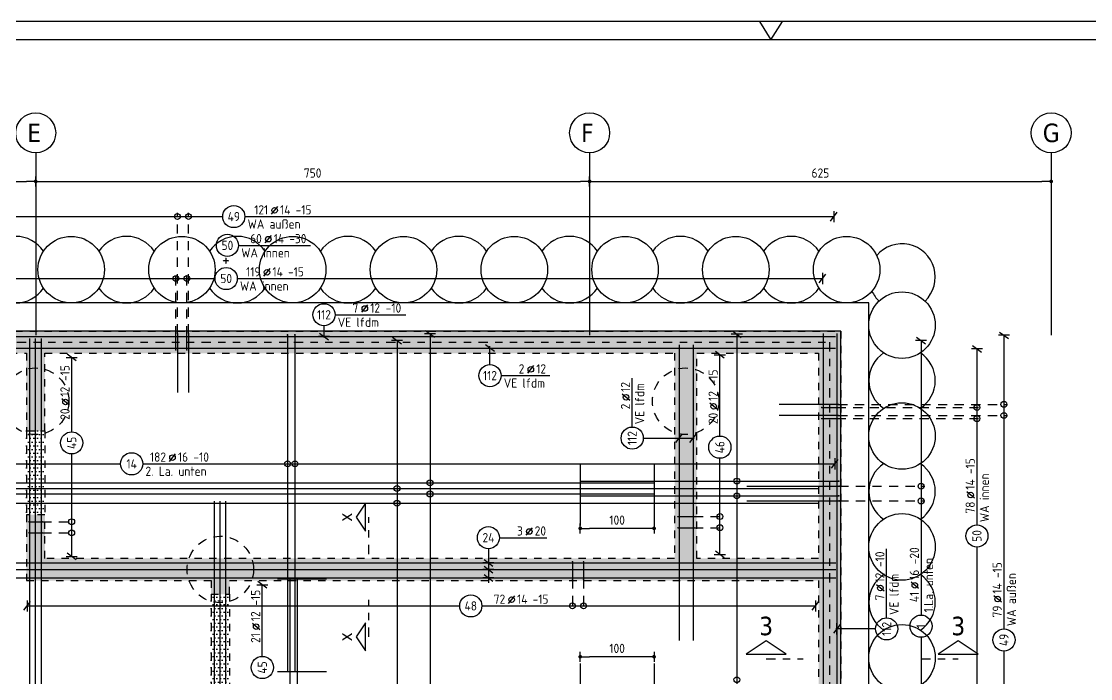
# Model space of a CAD drawing. Extents: x -45 to 98, y -32 to 51.
# Drawn here: x 29.08 to 43.55, y 35.66 to 44.55 of the extents above; entities that cross this region are included whole.
import ezdxf
from ezdxf.enums import TextEntityAlignment as Align

# ---------------------------------------------------------------- set-up
doc = ezdxf.new("R2010")
doc.units = 0
doc.header["$LTSCALE"] = 0.5
for name, pattern in [('AUSGEZOGEN', [1000.01, 1000, 0.01]), ('DASHDOTSMALL', [1.05, 0.5, -0.25, 0.05, -0.25]), ('DIVIDE2', [0.625, 0.25, -0.125, 0, -0.125, 0, -0.125]), ('DOT', [0.175, 0.05, -0.125]), ('STRICHPUNKT2', [0.55, 0.25, -0.125, 0.05, -0.125]), ('VERDECKT', [0.375, 0.25, -0.125])]:
    doc.linetypes.add(name, pattern=pattern)
for name, color, linetype in [('2.UG', 7, 'Continuous'), ('ACHSEN', 7, 'Continuous'), ('AFB', 7, 'Continuous'), ('BETON', 7, 'Continuous'), ('Brüstung 2.UG', 7, 'Continuous'), ('Gründungspfähle', 7, 'Continuous'), ('MASSE', 7, 'Continuous'), ('OBJEKT', 7, 'Continuous'), ('RAHMEN', 7, 'Continuous'), ('RND', 7, 'Continuous'), ('RND-1', 7, 'Continuous'), ('SCHNITTE', 7, 'Continuous'), ('SCHRAFF', 7, 'Continuous'), ('TEXT', 7, 'Continuous')]:
    doc.layers.add(name, color=color, linetype=linetype)
doc.layers.add('NOPLOT', color=7, linetype='Continuous', plot=False)
doc.layers.add('Verbau', color=7, linetype='Continuous', plot=False)
doc.styles.add('helv', font='tahoma.ttf')
doc.styles.add('txt', font='isocp.shx')
doc.dimstyles.new('DOT_I', dxfattribs={"dimscale": 0.5, "dimtxt": 0.25, "dimasz": 0.25, "dimexe": 0.1, "dimexo": 0.3, "dimgap": 0.1, "dimtad": 1, "dimdec": 3, "dimzin": 3, "dimtxsty": 'txt', "dimblk": 'DOT', "dimblk1": 'DOT', "dimblk2": 'DOT', "dimsah": 1, "dimcen": 0.1, "dimse1": 1, "dimse2": 1, "dimazin": 0, "dimtfac": 1, "dimtdec": 4, "dimtix": 1, "dimtmove": 2, "dimatfit": 3, "dimfxl": 0, "dimtvp": 1, "dimtolj": 1, "dimtzin": 0, "dimarcsym": 0})
pattern_1 = [(0, (-77.654074, 499.4113), (0.025, 0.05), [0, -0.05])]

# ---------------------------------------------------------------- blocks, each defined once
blk = doc.blocks.new('DOT')
at = {"layer": 'MASSE', "color": 7, "linetype": 'Continuous'}
for p, q in [((0, 0), (-1, 0)), ((0, 0.54), (0, -0.54))]:
    blk.add_line(p, q, dxfattribs=at)
at = {"layer": 'MASSE', "color": 7, "linetype": 'Continuous', "const_width": 0.2}
blk.add_lwpolyline([(-0.1, 0, 1), (0.1, 0, 1)], format="xyb", close=True, dxfattribs=at)
blk = doc.blocks.new('*D18')
at = {"layer": 'Defpoints', "color": 0, "linetype": 'AUSGEZOGEN', "transparency": 16777216}
for p in [(21.77, 42.386), (29.27, 42.386), (29.27, 42.386)]:
    blk.add_point(p, dxfattribs=at)
at = {"layer": 'MASSE', "color": 0, "linetype": 'AUSGEZOGEN', "lineweight": -2, "transparency": 16777216}
blk.add_line((21.895, 42.386), (29.145, 42.386), dxfattribs=at)
at = {"layer": 'MASSE', "color": 0, "linetype": 'AUSGEZOGEN', "lineweight": -2, "transparency": 16777216, "xscale": 0.125, "yscale": 0.125, "zscale": 0.125, "rotation": 180}
blk.add_blockref('DOT', (21.77, 42.386), dxfattribs=at)
at = {"layer": 'MASSE', "color": 0, "linetype": 'AUSGEZOGEN', "lineweight": -2, "transparency": 16777216, "xscale": 0.125, "yscale": 0.125, "zscale": 0.125}
blk.add_blockref('DOT', (29.27, 42.386), dxfattribs=at)
at = {"layer": 'MASSE', "color": 0, "linetype": 'AUSGEZOGEN', "transparency": 16777216, "insert": (25.52, 42.499), "char_height": 0.125, "attachment_point": 5, "style": 'txt'}
blk.add_mtext('\\A1;750', dxfattribs=at)
blk = doc.blocks.new('*D19')
at = {"layer": 'Defpoints', "color": 0, "linetype": 'AUSGEZOGEN', "transparency": 16777216}
for p in [(29.27, 42.386), (36.77, 42.386), (36.77, 42.386)]:
    blk.add_point(p, dxfattribs=at)
at = {"layer": 'MASSE', "color": 0, "linetype": 'AUSGEZOGEN', "lineweight": -2, "transparency": 16777216}
blk.add_line((29.395, 42.386), (36.645, 42.386), dxfattribs=at)
at = {"layer": 'MASSE', "color": 0, "linetype": 'AUSGEZOGEN', "lineweight": -2, "transparency": 16777216, "xscale": 0.125, "yscale": 0.125, "zscale": 0.125, "rotation": 180}
blk.add_blockref('DOT', (29.27, 42.386), dxfattribs=at)
at = {"layer": 'MASSE', "color": 0, "linetype": 'AUSGEZOGEN', "lineweight": -2, "transparency": 16777216, "xscale": 0.125, "yscale": 0.125, "zscale": 0.125}
blk.add_blockref('DOT', (36.77, 42.386), dxfattribs=at)
at = {"layer": 'MASSE', "color": 0, "linetype": 'AUSGEZOGEN', "transparency": 16777216, "insert": (33.02, 42.499), "char_height": 0.125, "attachment_point": 5, "style": 'txt'}
blk.add_mtext('\\A1;750', dxfattribs=at)
blk = doc.blocks.new('*D20')
at = {"layer": 'Defpoints', "color": 0, "linetype": 'AUSGEZOGEN', "transparency": 16777216}
for p in [(36.77, 42.386), (43.02, 42.386), (43.02, 42.386)]:
    blk.add_point(p, dxfattribs=at)
at = {"layer": 'MASSE', "color": 0, "linetype": 'AUSGEZOGEN', "lineweight": -2, "transparency": 16777216}
blk.add_line((36.895, 42.386), (42.895, 42.386), dxfattribs=at)
at = {"layer": 'MASSE', "color": 0, "linetype": 'AUSGEZOGEN', "lineweight": -2, "transparency": 16777216, "xscale": 0.125, "yscale": 0.125, "zscale": 0.125, "rotation": 180}
blk.add_blockref('DOT', (36.77, 42.386), dxfattribs=at)
at = {"layer": 'MASSE', "color": 0, "linetype": 'AUSGEZOGEN', "lineweight": -2, "transparency": 16777216, "xscale": 0.125, "yscale": 0.125, "zscale": 0.125}
blk.add_blockref('DOT', (43.02, 42.386), dxfattribs=at)
at = {"layer": 'MASSE', "color": 0, "linetype": 'AUSGEZOGEN', "transparency": 16777216, "insert": (39.895, 42.499), "char_height": 0.125, "attachment_point": 5, "style": 'txt'}
blk.add_mtext('\\A1;625', dxfattribs=at)
blk = doc.blocks.new('lei_gre')
at = {"layer": 'RND', "color": 7, "linetype": 'Continuous'}
for p, q in [((-0.09, -0.12), (0.09, 0.12)), ((0, 0.15), (0, -0.15))]:
    blk.add_line(p, q, dxfattribs=at)
blk = doc.blocks.new('RND_LEI')
at = {"layer": 'RND', "color": 7, "linetype": 'Continuous'}
blk.add_line((1.022, 0.066), (1.19, 0.27), dxfattribs=at)
for centre, radius in [((0, 0), 0.3), ((1.106, 0.168), 0.075)]:
    blk.add_circle(centre, radius, dxfattribs=at)
at = {"layer": 'RND', "color": 7, "linetype": 'Continuous', "style": 'txt'}
blk.add_attdef('ANZ', text='', height=0.25, dxfattribs=at).set_placement((0.931, 0.057), align=Align.RIGHT)
for tag, p in [('DUM', (1.253, 0.057)), ('ABSTD', (1.674, 0.057)), ('POSTXT', (0.374, -0.327))]:
    blk.add_attdef(tag, p, '', height=0.25, dxfattribs=at)
blk.add_attdef('POSL', text='', height=0.25, dxfattribs=at).set_placement((0, 0), align=Align.MIDDLE)
blk = doc.blocks.new('*D33')
at = {"layer": 'Defpoints', "color": 0, "linetype": 'AUSGEZOGEN', "transparency": 16777216}
for p in [(36.643, 35.957), (36.643, 35.957), (37.643, 35.957)]:
    blk.add_point(p, dxfattribs=at)
at = {"layer": 'MASSE', "color": 0, "linetype": 'AUSGEZOGEN', "lineweight": -2, "transparency": 16777216}
blk.add_line((37.518, 35.957), (36.768, 35.957), dxfattribs=at)
at = {"layer": 'MASSE', "color": 0, "linetype": 'AUSGEZOGEN', "lineweight": -2, "transparency": 16777216, "xscale": 0.125, "yscale": 0.125, "zscale": 0.125, "rotation": 180}
blk.add_blockref('DOT', (36.643, 35.957), dxfattribs=at)
at = {"layer": 'MASSE', "color": 0, "linetype": 'AUSGEZOGEN', "lineweight": -2, "transparency": 16777216, "xscale": 0.125, "yscale": 0.125, "zscale": 0.125}
blk.add_blockref('DOT', (37.643, 35.957), dxfattribs=at)
at = {"layer": 'MASSE', "color": 0, "linetype": 'AUSGEZOGEN', "transparency": 16777216, "insert": (37.143, 36.07), "char_height": 0.125, "attachment_point": 5, "style": 'txt'}
blk.add_mtext('\\A1;100', dxfattribs=at)
blk = doc.blocks.new('*D34')
at = {"layer": 'Defpoints', "color": 0, "linetype": 'AUSGEZOGEN', "transparency": 16777216}
for p in [(36.643, 37.693), (36.643, 37.693), (37.643, 37.693)]:
    blk.add_point(p, dxfattribs=at)
at = {"layer": 'MASSE', "color": 0, "linetype": 'AUSGEZOGEN', "lineweight": -2, "transparency": 16777216}
blk.add_line((37.518, 37.693), (36.768, 37.693), dxfattribs=at)
at = {"layer": 'MASSE', "color": 0, "linetype": 'AUSGEZOGEN', "lineweight": -2, "transparency": 16777216, "xscale": 0.125, "yscale": 0.125, "zscale": 0.125, "rotation": 180}
blk.add_blockref('DOT', (36.643, 37.693), dxfattribs=at)
at = {"layer": 'MASSE', "color": 0, "linetype": 'AUSGEZOGEN', "lineweight": -2, "transparency": 16777216, "xscale": 0.125, "yscale": 0.125, "zscale": 0.125}
blk.add_blockref('DOT', (37.643, 37.693), dxfattribs=at)
at = {"layer": 'MASSE', "color": 0, "linetype": 'AUSGEZOGEN', "transparency": 16777216, "insert": (37.143, 37.805), "char_height": 0.125, "attachment_point": 5, "style": 'txt'}
blk.add_mtext('\\A1;100', dxfattribs=at)
blk = doc.blocks.new('SCHN-1')
at = {"layer": 'SCHNITTE', "color": 5, "linetype": 'Continuous'}
blk.add_lwpolyline([(0.54, 0.125), (0, 0.485), (-0.54, 0.125)], close=True, dxfattribs=at)
at = {"layer": 'SCHNITTE', "color": 6, "linetype": 'Continuous', "style": 'helv'}
blk.add_attdef('SCHN-1', text='', height=0.5, dxfattribs=at).set_placement((0, 0.635), align=Align.CENTER)
blk = doc.blocks.new('A0-38-5')
at = {"layer": 'RAHMEN'}
blk.add_line((156.9, 89.1), (0, 89.1), dxfattribs=at)
at = {"layer": 'RAHMEN', "color": 7, "linetype": 'Continuous'}
for p, q in [((78.14, 89.1), (78.45, 88.6)), ((78.45, 88.6), (78.76, 89.1))]:
    blk.add_line(p, q, dxfattribs=at)
at = {"layer": 'RAHMEN', "color": 5}
blk.add_line((156.4, 88.6), (2, 88.6), dxfattribs=at)
blk = doc.blocks.new('SCHN-2')
at = {"layer": 'SCHNITTE', "color": 6, "linetype": 'Continuous'}
blk.add_lwpolyline([(0.378, 0.088), (0, 0.34), (-0.378, 0.088)], close=True, dxfattribs=at)
at = {"layer": 'SCHNITTE', "color": 1, "linetype": 'DASHDOTSMALL', "style": 'helv'}
blk.add_attdef('SCHN-2', text='', height=0.35, dxfattribs=at).set_placement((0, 0.45), align=Align.CENTER)

msp = doc.modelspace()

# ---------------------------------------------------------------- hatches: boundary and pattern name
at = {"layer": 'Brüstung 2.UG', "linetype": 'DOT'}
h = msp.add_hatch(dxfattribs=at)
h.set_pattern_fill('DOTS', color=102, scale=0.8, double=1)
h.set_pattern_definition(pattern_1)
h.paths.add_polyline_path([(29.1452, 37.8774), (29.3952, 37.8774), (29.3952, 39.0124), (29.1452, 39.0124)])
h = msp.add_hatch(dxfattribs=at)
h.set_pattern_fill('DOTS', color=102, scale=0.8, double=1)
h.set_pattern_definition(pattern_1)
h.paths.add_polyline_path([(31.8952, 36.8024), (31.6452, 36.8024), (31.6452, 34.7924), (31.8952, 34.7924)])
at = {"layer": 'SCHRAFF', "linetype": 'AUSGEZOGEN'}
h = msp.add_hatch(dxfattribs=at)
h.set_pattern_fill('DOTS', scale=0.05, double=1)
h.set_pattern_definition([(0, (-1.49329, 1.68888), (0.0396875, 0.079375), [0, -0.079375])])
h.paths.add_polyline_path([(8.1452, 36.9874), (8.8102, 36.9874), (8.8102, 37.2874), (7.6802, 37.2874), (7.6802, 38.6474), (15.1502, 38.6474), (15.1502, 37.2874), (14.9502, 37.2874), (14.9502, 36.9874), (17.5702, 36.9874), (17.5702, 33.9874), (17.8202, 33.9874), (17.8202, 36.9874), (24.1202, 36.9874), (24.1202, 33.9974), (24.3702, 33.9974), (24.3702, 36.9874), (26.9202, 36.9874), (26.9202, 38.7074), (26.6702, 38.7074), (26.6702, 37.2874), (22.2902, 37.2874), (22.2902, 40.0624), (26.6702, 40.0624), (26.6702, 39.8424), (26.9202, 39.8424), (26.9202, 40.0624), (29.1452, 40.0624), (29.1452, 39.0124), (29.3952, 39.0124), (29.3952, 40.0624), (37.9202, 40.0624), (37.9202, 37.2874), (29.3952, 37.2874), (29.3952, 37.8774), (29.1452, 37.8774), (29.1452, 36.9874), (31.6452, 36.9874), (31.6452, 36.8024), (31.8952, 36.8024), (31.8952, 36.9874), (39.8702, 36.9874), (39.8702, 28.5624), (31.8952, 28.5624), (31.8952, 33.7124), (31.6452, 33.7124), (31.6452, 28.5624), (29.3952, 28.5624), (29.3952, 29.0124), (29.1452, 29.0124), (29.1452, 25.4783), (29.3952, 25.4783), (29.3952, 28.2624), (36.6452, 28.2624), (36.6452, 25.4783), (36.8952, 25.4783), (36.8952, 28.2624), (39.1452, 28.2624), (39.1452, 25.4783), (39.3952, 25.4783), (39.3952, 28.2624), (42.8702, 28.2624), (42.8702, 25.4783), (43.1702, 25.4783), (43.1702, 28.5624), (40.1702, 28.5624), (40.1702, 40.3624), (21.9902, 40.3624), (21.9902, 37.2874), (15.4502, 37.2874), (15.4502, 38.9474), (7.3802, 38.9474), (7.3802, 36.3474), (4.1702, 36.3474), (4.1702, 25.4783), (4.4702, 25.4783), (4.4702, 28.2624), (7.8952, 28.2624), (7.8952, 25.4783), (8.1452, 25.4783), (8.1452, 29.2374), (7.8952, 29.2374), (7.8952, 28.5624), (4.4702, 28.5624), (4.4702, 36.0474), (7.8952, 36.0474), (7.8952, 34.9724), (8.1452, 34.9724)])
h.paths.add_polyline_path([(38.2202, 37.2874), (38.2202, 40.0624), (39.8702, 40.0624), (39.8702, 37.2874)], flags=16)

# ---------------------------------------------------------------- linework, layer by layer
at = {"layer": '2.UG', "color": 7, "linetype": 'DOT'}
for p, q in [((26.9202, 40.0624), (29.1452, 40.0624)), ((29.1452, 40.0624), (29.1452, 39.0124)), ((29.3952, 39.0124), (29.3952, 40.0624)), ((29.3952, 40.0624), (37.9202, 40.0624)), ((37.9202, 40.0624), (37.9202, 37.2874)), ((29.1452, 39.0124), (29.3952, 39.0124)), ((29.3952, 37.8774), (29.1452, 37.8774)), ((29.1452, 37.8774), (29.1452, 36.9874)), ((29.3952, 37.2874), (29.3952, 37.8774)), ((37.9202, 37.2874), (29.3952, 37.2874)), ((29.1452, 36.9874), (31.6452, 36.9874)), ((31.6452, 36.9874), (31.6452, 36.8024)), ((31.8952, 36.8024), (31.8952, 36.9874)), ((31.8952, 36.9874), (39.8702, 36.9874)), ((39.8702, 36.9874), (39.8702, 28.5624)), ((31.6452, 36.8024), (31.8952, 36.8024))]:
    msp.add_line(p, q, dxfattribs=at)
msp.add_lwpolyline([(7.3802, 36.3474), (7.3802, 36.3474), (7.3802, 38.9474), (15.4502, 38.9474), (15.4502, 37.2874), (21.9902, 37.2874), (21.9902, 40.3624), (40.1702, 40.3624), (40.1702, 28.5624), (43.1702, 28.5624), (43.1702, 25.4783)], dxfattribs=at)
msp.add_lwpolyline([(38.2202, 40.0624), (39.8702, 40.0624), (39.8702, 37.2874), (38.2202, 37.2874)], close=True, dxfattribs=at)
at = {"layer": 'ACHSEN', "color": 140, "linetype": 'AUSGEZOGEN'}
for p, q in [((29.2702, 42.7715), (29.2702, 40.3055)), ((36.7702, 42.7715), (36.7702, 40.3055)), ((43.0202, 42.7715), (43.0202, 40.3055))]:
    msp.add_line(p, q, dxfattribs=at)
at = {"layer": 'ACHSEN', "color": 7, "linetype": 'AUSGEZOGEN'}
for centre in [(29.2702, 43.042), (36.7702, 43.042), (43.0202, 43.042)]:
    msp.add_circle(centre, 0.2705, dxfattribs=at)
at = {"layer": 'AFB', "color": 1, "linetype": 'DIVIDE2'}
for p, q in [((22.1402, 40.2124), (40.0202, 40.2124)), ((40.0202, 40.2124), (40.0202, 28.7124))]:
    msp.add_line(p, q, dxfattribs=at)
at = {"layer": 'BETON', "color": 6, "linetype": 'AUSGEZOGEN'}
for p, q in [((40.1702, 40.3624), (21.9902, 40.3624)), ((40.1702, 28.5624), (40.1702, 40.3624))]:
    msp.add_line(p, q, dxfattribs=at)
at = {"layer": 'Brüstung 2.UG', "color": 102, "linetype": 'DOT'}
for p, q in [((29.1452, 39.0124), (29.1452, 37.8774)), ((29.3952, 39.0124), (29.3952, 37.8774)), ((31.6452, 36.8024), (31.6452, 34.7924)), ((31.8952, 36.8024), (31.8952, 34.7924))]:
    msp.add_line(p, q, dxfattribs=at)
at = {"layer": 'Gründungspfähle', "color": 171, "linetype": 'VERDECKT'}
for centre in [(29.2702, 39.4124), (38.0702, 39.4124), (31.7702, 37.1374)]:
    msp.add_circle(centre, 0.45, dxfattribs=at)
at = {"layer": 'NOPLOT', "color": 191, "linetype": 'AUSGEZOGEN'}
for p, q in [((36.6434, 38.5539), (36.6434, 37.7335)), ((37.6434, 38.5539), (37.6434, 37.7335)), ((32.5437, 37.0094), (33.209, 37.0094)), ((32.5437, 35.7594), (33.209, 35.7594)), ((36.6434, 35.8661), (36.6434, 35.0456)), ((37.6434, 35.8661), (37.6434, 35.0456))]:
    msp.add_line(p, q, dxfattribs=at)
at = {"layer": 'OBJEKT', "color": 7, "linetype": 'AUSGEZOGEN'}
for p, q in [((40.5502, 40.7424), (21.6102, 40.7424)), ((40.5502, 28.5624), (40.5502, 40.7424))]:
    msp.add_line(p, q, dxfattribs=at)
at = {"layer": 'RND', "color": 7, "linetype": 'AUSGEZOGEN'}
for p, q in [((22.0488, 41.9104), (31.8026, 41.9104)), ((32.1026, 41.9104), (40.079, 41.9104)), ((32.0162, 41.5209), (32.9896, 41.5209)), ((22.243, 41.0722), (31.6992, 41.0722)), ((31.9992, 41.0722), (39.9217, 41.0722)), ((33.3231, 40.5823), (34.2811, 40.5823)), ((34.6093, 40.3245), (34.6093, 33.3658)), ((38.7634, 40.3218), (38.7634, 29.7858)), ((42.3799, 40.3041), (42.3799, 36.3344)), ((34.1624, 40.2357), (34.1624, 33.2353)), ((41.2582, 40.2353), (41.2582, 36.5201)), ((42.0141, 40.122), (42.0141, 37.7407)), ((29.7573, 38.9997), (29.7573, 40.0046)), ((38.5336, 38.9412), (38.5336, 40.0387)), ((35.5711, 39.7593), (36.2311, 39.7593)), ((37.3469, 39.0638), (37.3469, 39.7238)), ((29.7573, 37.312), (29.7573, 38.6997)), ((22.0211, 38.5665), (30.4193, 38.5665)), ((30.7193, 38.5665), (40.0894, 38.5665)), ((38.5336, 37.3406), (38.5336, 38.6412)), ((35.5502, 37.5673), (36.1902, 37.5673)), ((40.7913, 36.484), (40.7913, 37.4179)), ((42.0141, 37.4407), (42.0141, 28.632)), ((32.3385, 35.9615), (32.3385, 36.9287)), ((29.1552, 36.6447), (35.0116, 36.6447)), ((35.3116, 36.6447), (39.829, 36.6447)), ((41.2582, 36.2201), (41.2582, 32.1624)), ((42.3799, 36.0344), (42.3799, 28.6328))]:
    msp.add_line(p, q, dxfattribs=at)
at = {"layer": 'RND', "color": 102, "linetype": 'VERDECKT'}
for p, q in [((31.1893, 40.3298), (31.1893, 41.9604)), ((31.3393, 40.3298), (31.3393, 41.9604)), ((31.1675, 40.3049), (31.1675, 41.1222)), ((31.3175, 40.3049), (31.3175, 41.1222)), ((40.1128, 39.3276), (42.0641, 39.3276)), ((40.1376, 39.3708), (42.4299, 39.3708)), ((40.1128, 39.1776), (42.0641, 39.1776)), ((40.1376, 39.2208), (42.4299, 39.2208)), ((40.1491, 38.2642), (41.3082, 38.2642)), ((40.1491, 38.0642), (41.3082, 38.0642)), ((38.1814, 37.8525), (38.5836, 37.8525)), ((29.3582, 37.7827), (29.8073, 37.7827)), ((38.1814, 37.7025), (38.5836, 37.7025)), ((29.3582, 37.6327), (29.8073, 37.6327)), ((36.538, 37.0042), (36.538, 36.5947)), ((36.688, 37.0042), (36.688, 36.5947))]:
    msp.add_line(p, q, dxfattribs=at)
at = {"layer": 'RND', "color": 102, "linetype": 'AUSGEZOGEN'}
for p, q in [((33.1731, 40.4323), (33.1731, 40.2747)), ((35.4211, 39.9093), (35.4211, 40.1556)), ((37.4969, 38.9138), (38.1869, 38.9138)), ((35.4002, 37.4173), (35.4002, 36.9568)), ((40.6413, 36.334), (40.1026, 36.334))]:
    msp.add_line(p, q, dxfattribs=at)
at = {"layer": 'RND', "color": 1, "linetype": 'AUSGEZOGEN'}
for points in [[(22.0193, 40.2862), (40.0973, 40.2862)], [(29.1919, 28.5624), (29.1919, 40.2624)], [(29.2693, 28.5624), (29.2693, 40.2624)], [(29.3466, 28.5624), (29.3466, 40.2624)], [(31.1675, 40.1049), (31.1675, 40.3049)], [(31.1893, 40.3298), (31.1893, 39.5298)], [(31.3175, 40.1049), (31.3175, 40.3049)], [(31.3393, 40.3298), (31.3393, 39.5298)], [(32.6802, 40.3094), (32.6802, 35.7594)], [(32.7802, 40.3094), (32.7802, 35.7594)], [(39.9339, 40.329), (39.9339, 27.953)], [(40.1178, 40.329), (40.1178, 27.953)], [(22.0193, 40.129), (40.0973, 40.129)], [(37.9817, 40.1754), (37.9817, 36.1754)], [(38.1733, 40.1754), (38.1733, 36.1754)], [(40.1376, 39.3708), (39.3376, 39.3708)], [(39.9128, 39.3276), (40.1128, 39.3276)], [(40.1376, 39.2208), (39.3376, 39.2208)], [(39.9128, 39.1776), (40.1128, 39.1776)], [(27.8748, 38.2332), (39.8748, 38.2332)], [(38.8991, 38.2642), (40.1491, 38.2642)], [(27.8748, 38.0332), (39.8748, 38.0332)], [(31.6895, 28.5624), (31.6895, 38.0624)], [(31.7668, 28.5624), (31.7668, 38.0624)], [(31.8441, 28.5624), (31.8441, 38.0624)], [(38.8991, 38.0642), (40.1491, 38.0642)], [(37.9655, 37.8525), (38.1814, 37.8525)], [(29.1782, 37.7827), (29.3582, 37.7827)], [(37.9655, 37.7025), (38.1814, 37.7025)], [(29.1782, 37.6327), (29.3582, 37.6327)], [(27.1039, 37.2267), (40.1039, 37.2267)], [(36.538, 37.2421), (36.538, 37.0042)], [(36.688, 37.2421), (36.688, 37.0042)], [(27.1039, 37.1353), (40.1039, 37.1353)], [(27.1039, 37.0242), (40.1039, 37.0242)], [(32.7124, 37.0094), (32.7124, 27.6624)], [(32.8124, 37.0094), (32.8124, 27.6594)]]:
    msp.add_lwpolyline(points, dxfattribs=at)
at = {"layer": 'RND', "color": 7, "linetype": 'AUSGEZOGEN'}
for points, const_width in [([(31.1893, 40.3348, 1), (31.1893, 40.3248, 1)], 0.01), ([(31.3393, 40.3348, 1), (31.3393, 40.3248, 1)], 0.01), ([(32.6739, 40.3094, 1), (32.6864, 40.3094, 1)], 0.0125), ([(32.7739, 40.3094, 1), (32.7864, 40.3094, 1)], 0.0125), ([(31.1675, 40.1099, 1), (31.1675, 40.0999, 1)], 0.01), ([(31.3175, 40.1099, 1), (31.3175, 40.0999, 1)], 0.01), ([(40.1426, 39.3708, -1), (40.1326, 39.3708, -1)], 0.01), ([(39.9178, 39.3276, -1), (39.9078, 39.3276, -1)], 0.01), ([(39.9178, 39.1776, -1), (39.9078, 39.1776, -1)], 0.01), ([(40.1426, 39.2208, -1), (40.1326, 39.2208, -1)], 0.01), ([(40.1372, 38.3327, 1), (40.1497, 38.3327, 1)], 0.0125), ([(40.1428, 38.2642, 1), (40.1553, 38.2642, 1)], 0.0125), ([(40.1372, 38.1327, 1), (40.1497, 38.1327, 1)], 0.0125), ([(40.1428, 38.0642, 1), (40.1553, 38.0642, 1)], 0.0125), ([(29.1732, 37.7827, 1), (29.1832, 37.7827, 1)], 0.01), ([(29.3532, 37.7827, 1), (29.3632, 37.7827, 1)], 0.01), ([(37.9605, 37.8525, 1), (37.9705, 37.8525, 1)], 0.01), ([(38.1764, 37.8525, 1), (38.1864, 37.8525, 1)], 0.01), ([(29.1732, 37.6327, 1), (29.1832, 37.6327, 1)], 0.01), ([(29.3532, 37.6327, 1), (29.3632, 37.6327, 1)], 0.01), ([(37.9605, 37.7025, 1), (37.9705, 37.7025, 1)], 0.01), ([(38.1764, 37.7025, 1), (38.1864, 37.7025, 1)], 0.01), ([(36.533, 37.2421, 1), (36.543, 37.2421, 1)], 0.01), ([(36.683, 37.2421, 1), (36.693, 37.2421, 1)], 0.01), ([(36.533, 37.0042, 1), (36.543, 37.0042, 1)], 0.01), ([(36.683, 37.0042, 1), (36.693, 37.0042, 1)], 0.01)]:
    msp.add_lwpolyline(points, format="xyb", close=True, dxfattribs=dict(at, const_width=const_width))
for centre in [(31.1893, 41.9104), (31.3393, 41.9104), (31.1675, 41.0722), (31.3175, 41.0722), (42.3799, 39.3708), (42.0141, 39.3276), (42.3799, 39.2208), (42.0141, 39.1776), (32.6802, 38.5665), (32.7802, 38.5665), (38.7634, 38.3327), (34.1624, 38.2332), (34.6093, 38.3087), (41.2582, 38.2642), (34.6093, 38.1587), (38.7634, 38.1327), (41.2582, 38.0642), (34.1624, 38.0332), (29.7573, 37.7827), (38.5336, 37.8525), (29.7573, 37.6327), (38.5336, 37.7025), (36.538, 36.6447), (36.688, 36.6447), (38.7634, 35.6449)]:
    msp.add_circle(centre, 0.04, dxfattribs=at)
at = {"layer": 'RND-1', "color": 7, "linetype": 'AUSGEZOGEN'}
for points in [[(25.6434, 38.3087), (37.6434, 38.3087)], [(36.6434, 38.3327), (40.1434, 38.3327)], [(25.6434, 38.1587), (37.6434, 38.1587)], [(36.6434, 38.1327), (40.1434, 38.1327)]]:
    msp.add_lwpolyline(points, dxfattribs=at)
at = {"layer": 'SCHNITTE', "color": 6, "linetype": 'STRICHPUNKT2'}
for p, q in [((33.7793, 37.3442), (33.7793, 37.8442)), ((33.7793, 36.2255), (33.7793, 36.7255))]:
    msp.add_line(p, q, dxfattribs=at)
at = {"layer": 'SCHNITTE', "color": 5, "linetype": 'STRICHPUNKT2'}
for p, q in [((39.1599, 35.9305), (39.6599, 35.9305)), ((41.2611, 35.9305), (41.7611, 35.9305))]:
    msp.add_line(p, q, dxfattribs=at)
at = {"layer": 'Verbau', "color": 171}
for centre in [(29.7502, 41.1924), (31.2502, 41.1924), (32.7502, 41.1924), (34.2502, 41.1924), (35.7502, 41.1924), (37.2502, 41.1924), (38.7502, 41.1924), (40.2502, 41.1924), (41.0002, 40.4424), (41.0002, 38.9424), (41.0002, 37.4424), (41.0002, 35.9424)]:
    msp.add_circle(centre, 0.45, dxfattribs=at)
for centre, start, end in [((29.0002, 41.1924), 33.55731, 146.44269), ((30.5002, 41.1924), 33.55731, 146.44269), ((32.0002, 41.1924), 33.55731, 146.44269), ((33.5002, 41.1924), 33.55731, 146.44269), ((35.0002, 41.1924), 33.55731, 146.44269), ((36.5002, 41.1924), 33.55731, 146.44269), ((38.0002, 41.1924), 33.55731, 146.44269), ((39.5002, 41.1924), 33.55731, 146.44269), ((41.0002, 41.0924), 313.76174, 139.62033), ((29.0002, 41.1924), 213.55731, 326.44269), ((30.5002, 41.1924), 213.55731, 326.44269), ((32.0002, 41.1924), 213.55731, 326.44269), ((33.5002, 41.1924), 213.55731, 326.44269), ((35.0002, 41.1924), 213.55731, 326.44269), ((36.5002, 41.1924), 213.55731, 326.44269), ((38.0002, 41.1924), 213.55731, 326.44269), ((39.5002, 41.1924), 213.55731, 326.44269), ((41.0002, 41.0924), 205.19039, 226.23826), ((41.0002, 39.6924), 123.55731, 236.44269), ((41.0002, 39.6924), 303.55731, 56.44269), ((41.0002, 38.1924), 123.55731, 236.44269), ((41.0002, 38.1924), 303.55731, 56.44269), ((41.0002, 36.6924), 123.55731, 236.44269), ((41.0002, 36.6924), 303.55731, 56.44269)]:
    msp.add_arc(centre, 0.45, start, end, dxfattribs=at)

# ---------------------------------------------------------------- block references
at = {"layer": 'RAHMEN', "color": 102, "xscale": 0.5, "yscale": 0.5, "zscale": 0.5}
msp.add_blockref('A0-38-5', (0, 0), dxfattribs=at)
at = {"layer": 'RND', "color": 7, "linetype": 'AUSGEZOGEN', "xscale": 0.5, "yscale": 0.5, "zscale": 0.5}
for p, values in [((31.9526, 41.9104), {'POSL': '49', 'DUM': '14', 'ANZ': '121', 'ABSTD': '-15', 'POSTXT': 'WA außen'}), ((31.8662, 41.5209), {'POSL': '50', 'DUM': '14', 'ANZ': '60', 'ABSTD': '-30', 'POSTXT': 'WA innen'}), ((31.8492, 41.0722), {'POSL': '50', 'DUM': '14', 'ANZ': '119', 'ABSTD': '-15', 'POSTXT': 'WA innen'}), ((33.1731, 40.5823), {'POSL': '112', 'DUM': '12', 'ANZ': '7', 'ABSTD': '-10', 'POSTXT': 'VE lfdm'}), ((35.4211, 39.7593), {'POSL': '112', 'DUM': '12', 'ANZ': '2', 'POSTXT': 'VE lfdm'}), ((30.5693, 38.5665), {'POSL': '14', 'DUM': '16', 'ANZ': '182', 'ABSTD': '-10', 'POSTXT': '2. La. unten'}), ((35.4002, 37.5673), {'POSL': '24', 'DUM': '20', 'ANZ': '3'}), ((35.1616, 36.6447), {'POSL': '48', 'DUM': '14', 'ANZ': '72', 'ABSTD': '-15'})]:
    msp.add_blockref('RND_LEI', p, dxfattribs=at).add_auto_attribs(values)
for p in [(40.079, 41.9104), (39.9217, 41.0722), (40.0894, 38.5665), (29.1552, 36.6447), (39.829, 36.6447)]:
    msp.add_blockref('lei_gre', p, dxfattribs=at)
at = {"layer": 'RND', "color": 102, "linetype": 'AUSGEZOGEN', "xscale": 0.5, "yscale": 0.5, "zscale": 0.5}
for p, rotation in [((33.1731, 40.2862), 270), ((35.4211, 40.129), 90), ((35.4002, 37.2267), 270), ((35.4002, 37.1353), 270), ((35.4002, 37.0242), 270), ((40.1178, 36.334), 180)]:
    msp.add_blockref('lei_gre', p, dxfattribs=dict(at, rotation=rotation))
at = {"layer": 'RND', "color": 7, "linetype": 'AUSGEZOGEN', "xscale": 0.5, "yscale": 0.5, "zscale": 0.5}
for p, rotation in [((34.1624, 40.2357), 270), ((34.6093, 40.3245), 270), ((38.7634, 40.3218), 270), ((41.2582, 40.2353), 270), ((42.3799, 40.3041), 270), ((42.0141, 40.122), 270), ((29.7573, 40.0046), 90), ((38.5336, 40.0387), 90), ((29.7573, 37.312), 90), ((38.5336, 37.3406), 90), ((32.3385, 36.9287), 90)]:
    msp.add_blockref('lei_gre', p, dxfattribs=dict(at, rotation=rotation))
at = {"layer": 'RND', "color": 7, "linetype": 'AUSGEZOGEN', "xscale": 0.5, "yscale": 0.5, "zscale": 0.5, "rotation": 90}
for p, values in [((29.7573, 38.8497), {'POSL': '45', 'DUM': '12', 'ANZ': '20', 'ABSTD': '-15'}), ((38.5336, 38.7912), {'POSL': '46', 'DUM': '12', 'ANZ': '20', 'ABSTD': '-15'}), ((37.3469, 38.9138), {'POSL': '112', 'DUM': '12', 'ANZ': '2', 'POSTXT': 'VE lfdm'}), ((42.0141, 37.5907), {'POSL': '50', 'DUM': '14', 'ANZ': '78', 'ABSTD': '-15', 'POSTXT': 'WA innen'}), ((40.7913, 36.334), {'POSL': '112', 'DUM': '12', 'ANZ': '7', 'ABSTD': '-10', 'POSTXT': 'VE lfdm'}), ((41.2582, 36.3701), {'POSL': '1', 'DUM': '16', 'ANZ': '41', 'ABSTD': '-20', 'POSTXT': '1.La. unten'}), ((42.3799, 36.1844), {'POSL': '49', 'DUM': '14', 'ANZ': '79', 'ABSTD': '-15', 'POSTXT': 'WA außen'}), ((32.3385, 35.8115), {'POSL': '45', 'DUM': '12', 'ANZ': '21', 'ABSTD': '-15'})]:
    msp.add_blockref('RND_LEI', p, dxfattribs=at).add_auto_attribs(values)
at = {"layer": 'RND', "color": 102, "linetype": 'AUSGEZOGEN', "xscale": 0.5, "yscale": 0.5, "zscale": 0.5}
for p in [(37.9817, 38.9138), (38.1733, 38.9138)]:
    msp.add_blockref('lei_gre', p, dxfattribs=at)
at = {"layer": 'SCHNITTE', "color": 6, "linetype": 'STRICHPUNKT2', "xscale": 0.5, "yscale": 0.5, "zscale": 0.5, "rotation": 90}
for p in [(33.7793, 37.8442), (33.7793, 36.2255)]:
    msp.add_blockref('SCHN-2', p, dxfattribs=at).add_auto_attribs({'SCHN-2': 'x'})
at = {"layer": 'SCHNITTE', "color": 5, "linetype": 'STRICHPUNKT2', "xscale": 0.5, "yscale": 0.5, "zscale": 0.5}
for p in [(39.1599, 35.9305), (41.7611, 35.9305)]:
    msp.add_blockref('SCHN-1', p, dxfattribs=at).add_auto_attribs({'SCHN-1': '3'})

# ---------------------------------------------------------------- texts
at = {"layer": 'ACHSEN', "color": 6, "linetype": 'AUSGEZOGEN', "style": 'helv'}
for s, p in [('E', (29.1562, 42.9176)), ('F', (36.6562, 42.9176)), ('G', (42.9062, 42.9176))]:
    msp.add_text(s, height=0.25, dxfattribs=at).set_placement(p)
at = {"layer": 'TEXT', "color": 1, "linetype": 'AUSGEZOGEN', "style": 'txt'}
msp.add_text('+', height=0.175, dxfattribs=at).set_placement((31.792, 41.2435))

# ---------------------------------------------------------------- dimensions: what is measured, and where the dimension line sits
at = {"layer": 'MASSE', "color": 7, "linetype": 'AUSGEZOGEN'}
for base, p1, p2, override, picture, middle in [((29.2702, 42.3863), (21.7702, 42.3863), (29.2702, 42.3863), {"dimscale": 0.5, "dimdec": 0, "dimlfac": 100}, '*D18', (25.5202, 42.4988)), ((36.7702, 42.3863), (29.2702, 42.3863), (36.7702, 42.3863), {"dimscale": 0.5, "dimdec": 0, "dimlfac": 100}, '*D19', (33.0202, 42.4988)), ((43.0202, 42.3863), (36.7702, 42.3863), (43.0202, 42.3863), {"dimscale": 0.5, "dimdec": 0, "dimlfac": 100}, '*D20', (39.8952, 42.4988)), ((36.6434, 37.6929), (37.6434, 37.6929), (36.6434, 37.6929), {"dimdec": 0, "dimlfac": 100}, '*D34', (37.1434, 37.8054)), ((36.6434, 35.9572), (37.6434, 35.9572), (36.6434, 35.9572), {"dimdec": 0, "dimlfac": 100}, '*D33', (37.1434, 36.0697))]:
    dim = msp.add_linear_dim(base=base, p1=p1, p2=p2, dimstyle='DOT_I', override=override, dxfattribs=at)
    dim.commit()
    dim.dimension.update_dxf_attribs({"geometry": picture, "text_midpoint": middle})

doc.saveas('drawing.dxf')
